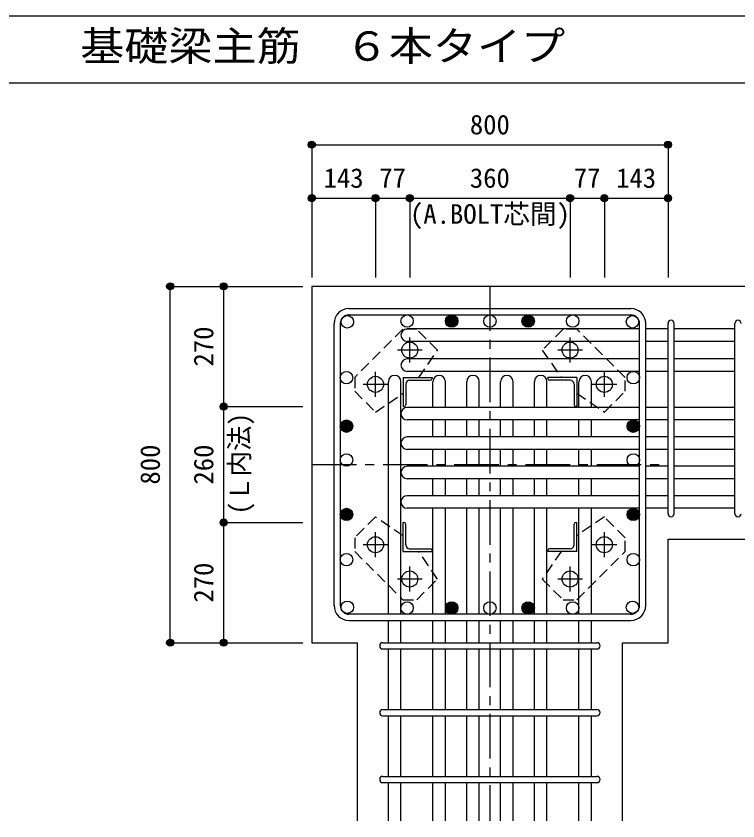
# Model space of a CAD drawing. Units: millimetres at full size, sheet at 1:20. Extents: x -3982 to 3969, y -2797 to 2801.
# Drawn here: x -696 to 925, y -1805 to 2 of the extents above; entities that cross this region are included whole.
import ezdxf
from ezdxf.enums import TextEntityAlignment as Align

# ---------------------------------------------------------------- set-up
doc = ezdxf.new("R2010")
doc.units = ezdxf.units.MM
doc.header["$LTSCALE"] = 20
doc.header["$PDMODE"] = 32
doc.header["$PDSIZE"] = 10
doc.linetypes.add('CHAIN1', pattern=[8, 5, -1, 1, -1])
doc.linetypes.add('DASHED1', pattern=[1.8, 1.2, -0.6])
for name, color, linetype in [('6-1_躯体線', 2, 'Continuous'), ('6-2_A.Bolt_', 4, 'Continuous'), ('6-3_柱型主筋', 4, 'Continuous'), ('6-4_フープ', 7, 'Continuous'), ('6-5_梁主筋', 7, 'Continuous'), ('6-6_S.T.P.', 7, 'Continuous'), ('6-7_文字', 7, 'Continuous'), ('6-9_プレート', 4, 'DASHED1'), ('6-D_寸法', 4, 'Continuous'), ('F-0_枠', 6, 'Continuous')]:
    doc.layers.add(name, color=color, linetype=linetype)
doc.styles.add('ＭＳ ゴシック', font='')
doc.styles.get('ＭＳ ゴシック').set_extended_font_data('MS Gothic')

msp = doc.modelspace()

# ---------------------------------------------------------------- linework, layer by layer
at = {"layer": '6-1_躯体線'}
for p, q in [((1168.29, -604.67), (-31.71, -604.67)), ((-31.71, -604.67), (-31.71, -1404.67)), ((768.29, -1172.17), (1168.29, -1172.17)), ((768.29, -1404.67), (768.29, -1172.17)), ((-31.71, -1404.67), (70.79, -1404.67)), ((70.79, -1804.67), (70.79, -1404.67))]:
    msp.add_line(p, q, dxfattribs=at)
msp.add_lwpolyline([(665.79, -1804.67), (665.79, -1404.67), (768.29, -1404.67)], dxfattribs=at)
at = {"layer": '6-2_A.Bolt_', "linetype": 'CHAIN1'}
for p, q in [((188.29, -775.37), (188.29, -719.87)), ((548.29, -775.37), (548.29, -719.87)), ((215.99, -747.67), (160.49, -747.67)), ((575.99, -747.67), (520.49, -747.67)), ((111.29, -852.37), (111.29, -796.87)), ((625.29, -852.37), (625.29, -796.87)), ((138.99, -824.67), (83.49, -824.67)), ((652.99, -824.67), (597.49, -824.67)), ((111.29, -1212.37), (111.29, -1156.87)), ((625.29, -1212.37), (625.29, -1156.87)), ((138.99, -1184.67), (83.49, -1184.67)), ((652.99, -1184.67), (597.49, -1184.67)), ((188.29, -1289.37), (188.29, -1233.87)), ((548.29, -1289.37), (548.29, -1233.87)), ((215.99, -1261.67), (160.49, -1261.67)), ((575.99, -1261.67), (520.49, -1261.67))]:
    msp.add_line(p, q, dxfattribs=at)
at = {"layer": '6-2_A.Bolt_'}
for p, q in [((173.29, -809.67), (238.29, -809.67)), ((173.29, -809.67), (173.29, -874.67)), ((238.29, -809.67), (238.29, -811.67)), ((563.29, -809.67), (498.29, -809.67)), ((498.29, -811.67), (498.29, -809.67)), ((563.29, -809.67), (563.29, -874.67)), ((179.29, -824.17), (179.29, -870.67)), ((187.79, -815.67), (234.29, -815.67)), ((548.79, -815.67), (502.29, -815.67)), ((557.29, -824.17), (557.29, -870.67)), ((175.29, -874.67), (173.29, -874.67)), ((563.29, -874.67), (561.29, -874.67)), ((173.29, -1134.67), (175.29, -1134.67)), ((173.29, -1199.67), (173.29, -1134.67)), ((561.29, -1134.67), (563.29, -1134.67)), ((563.29, -1199.67), (563.29, -1134.67)), ((179.29, -1185.17), (179.29, -1138.67)), ((557.29, -1185.17), (557.29, -1138.67)), ((173.29, -1199.67), (238.29, -1199.67)), ((187.79, -1193.67), (234.29, -1193.67)), ((238.29, -1197.67), (238.29, -1199.67)), ((498.29, -1199.67), (498.29, -1197.67)), ((563.29, -1199.67), (498.29, -1199.67)), ((548.79, -1193.67), (502.29, -1193.67))]:
    msp.add_line(p, q, dxfattribs=at)
at = {"layer": '6-2_A.Bolt_', "color": 3}
for centre in [(188.29, -747.67), (548.29, -747.67), (111.29, -824.67), (625.29, -824.67), (111.29, -1184.67), (625.29, -1184.67), (188.29, -1261.67), (548.29, -1261.67)]:
    msp.add_circle(centre, 18, dxfattribs=at)
at = {"layer": '6-2_A.Bolt_'}
for centre, radius, start, end in [((234.29, -811.67), 4, 270, 0), ((502.29, -811.67), 4, 180, 270), ((187.79, -824.17), 8.5, 90, 180), ((548.79, -824.17), 8.5, 0, 90), ((175.29, -870.67), 4, 270, 0), ((561.29, -870.67), 4, 180, 270), ((175.29, -1138.67), 4, 0, 90), ((561.29, -1138.67), 4, 90, 180), ((187.79, -1185.17), 8.5, 180, 270), ((548.79, -1185.17), 8.5, 270, 0), ((234.29, -1197.67), 4, 0, 90), ((502.29, -1197.67), 4, 90, 180)]:
    msp.add_arc(centre, radius, start, end, dxfattribs=at)
at = {"layer": '6-3_柱型主筋', "color": 3}
for centre in [(47.9, -684.28), (182.29, -682.67), (282.29, -682.67), (368.29, -682.67), (454.29, -682.67), (454.29, -682.67), (554.29, -682.67), (688.68, -684.28), (46.29, -809.67), (690.29, -809.67), (46.29, -918.67), (46.29, -918.67), (690.29, -918.67), (690.29, -918.67), (46.29, -994.67), (690.29, -994.67), (46.29, -1116.67), (690.29, -1116.67), (46.29, -1218.26), (690.29, -1218.26), (47.9, -1325.06), (182.29, -1326.67), (282.29, -1326.67), (368.29, -1326.67), (454.29, -1326.67), (454.29, -1326.67), (554.29, -1326.67), (688.68, -1325.06)]:
    msp.add_circle(centre, 14, dxfattribs=at)
at = {"layer": '6-3_柱型主筋'}
for centre, radius in [((282.29, -682.67), 14), ((282.29, -682.67), 12.6), ((282.29, -682.67), 11.2), ((282.29, -682.67), 9.8), ((282.29, -682.67), 8.4), ((282.29, -682.67), 7), ((282.29, -682.67), 5.6), ((282.29, -682.67), 4.2), ((282.29, -682.67), 2.8), ((282.29, -682.67), 1.4), ((454.29, -682.67), 14), ((454.29, -682.67), 12.6), ((454.29, -682.67), 11.2), ((454.29, -682.67), 9.8), ((454.29, -682.67), 8.4), ((454.29, -682.67), 7), ((454.29, -682.67), 5.6), ((454.29, -682.67), 4.2), ((454.29, -682.67), 2.8), ((454.29, -682.67), 1.4), ((46.29, -918.67), 14), ((46.29, -918.67), 12.6), ((46.29, -918.67), 11.2), ((46.29, -918.67), 9.8), ((46.29, -918.67), 8.4), ((46.29, -918.67), 7), ((46.29, -918.67), 5.6), ((46.29, -918.67), 4.2), ((46.29, -918.67), 2.8), ((46.29, -918.67), 1.4), ((690.29, -918.67), 14), ((690.29, -918.67), 12.6), ((690.29, -918.67), 11.2), ((690.29, -918.67), 9.8), ((690.29, -918.67), 8.4), ((690.29, -918.67), 7), ((690.29, -918.67), 5.6), ((690.29, -918.67), 4.2), ((690.29, -918.67), 2.8), ((690.29, -918.67), 1.4), ((46.29, -1116.67), 14), ((46.29, -1116.67), 12.6), ((46.29, -1116.67), 11.2), ((46.29, -1116.67), 9.8), ((46.29, -1116.67), 8.4), ((46.29, -1116.67), 7), ((46.29, -1116.67), 5.6), ((46.29, -1116.67), 4.2), ((46.29, -1116.67), 2.8), ((46.29, -1116.67), 1.4), ((690.29, -1116.67), 14), ((690.29, -1116.67), 12.6), ((690.29, -1116.67), 11.2), ((690.29, -1116.67), 9.8), ((690.29, -1116.67), 8.4), ((690.29, -1116.67), 7), ((690.29, -1116.67), 5.6), ((690.29, -1116.67), 4.2), ((690.29, -1116.67), 2.8), ((690.29, -1116.67), 1.4), ((282.29, -1326.67), 14), ((282.29, -1326.67), 12.6), ((282.29, -1326.67), 11.2), ((282.29, -1326.67), 9.8), ((282.29, -1326.67), 8.4), ((454.29, -1326.67), 14), ((454.29, -1326.67), 12.6), ((454.29, -1326.67), 11.2), ((454.29, -1326.67), 9.8), ((454.29, -1326.67), 8.4), ((282.29, -1326.67), 7), ((282.29, -1326.67), 5.6), ((282.29, -1326.67), 4.2), ((282.29, -1326.67), 2.8), ((282.29, -1326.67), 1.4), ((454.29, -1326.67), 7), ((454.29, -1326.67), 5.6), ((454.29, -1326.67), 4.2), ((454.29, -1326.67), 2.8), ((454.29, -1326.67), 1.4)]:
    msp.add_circle(centre, radius, dxfattribs=at)
at = {"layer": '6-4_フープ'}
for p, q in [((51.79, -654.67), (684.79, -654.67)), ((51.79, -668.67), (684.79, -668.67)), ((18.29, -1321.17), (18.29, -688.17)), ((32.29, -688.17), (32.29, -1321.17)), ((704.29, -1321.17), (704.29, -688.17)), ((718.29, -1321.17), (718.29, -688.17)), ((684.79, -1340.67), (51.79, -1340.67)), ((51.79, -1354.67), (684.79, -1354.67))]:
    msp.add_line(p, q, dxfattribs=at)
for centre, radius, start, end in [((51.79, -688.17), 33.5, 90, 180), ((684.79, -688.17), 33.5, 0, 90), ((51.79, -688.17), 19.5, 90, 180), ((684.79, -688.17), 19.5, 0, 90), ((51.79, -1321.17), 33.5, 180, 270), ((51.79, -1321.17), 19.5, 180, 270), ((684.79, -1321.17), 33.5, 270, 0), ((684.79, -1321.17), 19.5, 270, 0)]:
    msp.add_arc(centre, radius, start, end, dxfattribs=at)
at = {"layer": '6-5_梁主筋'}
for p, q in [((704.29, -700.28), (182.29, -700.28)), ((768.29, -700.28), (718.29, -700.28)), ((918.29, -700.28), (782.29, -700.28)), ((704.29, -728.28), (182.29, -728.28)), ((768.29, -728.28), (718.29, -728.28)), ((918.29, -728.28), (782.29, -728.28)), ((704.29, -767.67), (182.29, -767.67)), ((768.29, -767.67), (718.29, -767.67)), ((918.29, -767.67), (782.29, -767.67)), ((704.29, -795.67), (182.29, -795.67)), ((768.29, -795.67), (718.29, -795.67)), ((918.29, -795.67), (782.29, -795.67)), ((140.29, -1340.67), (140.29, -818.67)), ((168.29, -1340.67), (168.29, -818.67)), ((240.29, -876.67), (240.29, -818.67)), ((268.29, -876.67), (268.29, -818.67)), ((316.29, -876.67), (316.29, -818.67)), ((344.29, -876.67), (344.29, -818.67)), ((392.29, -876.67), (392.29, -818.67)), ((420.29, -876.67), (420.29, -818.67)), ((468.29, -876.67), (468.29, -818.67)), ((496.29, -876.67), (496.29, -818.67)), ((568.29, -876.67), (568.29, -818.67)), ((596.29, -876.67), (596.29, -818.67)), ((704.29, -876.67), (182.29, -876.67)), ((768.29, -876.67), (718.29, -876.67)), ((918.29, -876.67), (782.29, -876.67)), ((704.29, -904.67), (182.29, -904.67)), ((240.29, -942.67), (240.29, -904.67)), ((268.29, -942.67), (268.29, -904.67)), ((316.29, -942.67), (316.29, -904.67)), ((344.29, -942.67), (344.29, -904.67)), ((392.29, -942.67), (392.29, -904.67)), ((420.29, -942.67), (420.29, -904.67)), ((468.29, -942.67), (468.29, -904.67)), ((496.29, -942.67), (496.29, -904.67)), ((568.29, -942.67), (568.29, -904.67)), ((596.29, -942.67), (596.29, -904.67)), ((768.29, -904.67), (718.29, -904.67)), ((918.29, -904.67), (782.29, -904.67)), ((704.29, -942.67), (182.29, -942.67)), ((768.29, -942.67), (718.29, -942.67)), ((918.29, -942.67), (782.29, -942.67)), ((704.29, -970.67), (182.29, -970.67)), ((240.29, -1008.67), (240.29, -970.67)), ((268.29, -1008.67), (268.29, -970.67)), ((316.29, -1008.67), (316.29, -970.67)), ((344.29, -1008.67), (344.29, -970.67)), ((392.29, -1008.67), (392.29, -970.67)), ((420.29, -1008.67), (420.29, -970.67)), ((468.29, -1008.67), (468.29, -970.67)), ((496.29, -1008.67), (496.29, -970.67)), ((568.29, -1008.67), (568.29, -970.67)), ((596.29, -1008.67), (596.29, -970.67)), ((768.29, -970.67), (718.29, -970.67)), ((918.29, -970.67), (782.29, -970.67)), ((704.29, -1008.67), (182.29, -1008.67)), ((768.29, -1008.67), (718.29, -1008.67)), ((918.29, -1008.67), (782.29, -1008.67)), ((704.29, -1036.67), (182.29, -1036.67)), ((240.29, -1074.67), (240.29, -1036.67)), ((268.29, -1074.67), (268.29, -1036.67)), ((316.29, -1074.67), (316.29, -1036.67)), ((344.29, -1074.67), (344.29, -1036.67)), ((392.29, -1074.67), (392.29, -1036.67)), ((420.29, -1074.67), (420.29, -1036.67)), ((468.29, -1074.67), (468.29, -1036.67)), ((496.29, -1074.67), (496.29, -1036.67)), ((568.29, -1074.67), (568.29, -1036.67)), ((596.29, -1074.67), (596.29, -1036.67)), ((768.29, -1036.67), (718.29, -1036.67)), ((918.29, -1036.67), (782.29, -1036.67)), ((704.29, -1074.67), (182.29, -1074.67)), ((768.29, -1074.67), (718.29, -1074.67)), ((918.29, -1074.67), (782.29, -1074.67)), ((704.29, -1102.67), (182.29, -1102.67)), ((240.29, -1340.67), (240.29, -1102.67)), ((268.29, -1340.67), (268.29, -1102.67)), ((316.29, -1340.67), (316.29, -1102.67)), ((344.29, -1340.67), (344.29, -1102.67)), ((392.29, -1340.67), (392.29, -1102.67)), ((420.29, -1340.67), (420.29, -1102.67)), ((468.29, -1340.67), (468.29, -1102.67)), ((496.29, -1340.67), (496.29, -1102.67)), ((568.29, -1340.67), (568.29, -1102.67)), ((596.29, -1340.67), (596.29, -1102.67)), ((768.29, -1102.67), (718.29, -1102.67)), ((918.29, -1102.67), (782.29, -1102.67)), ((140.29, -1404.67), (140.29, -1354.67)), ((168.29, -1404.67), (168.29, -1354.67)), ((240.29, -1404.67), (240.29, -1354.67)), ((268.29, -1404.67), (268.29, -1354.67)), ((316.29, -1404.67), (316.29, -1354.67)), ((344.29, -1404.67), (344.29, -1354.67)), ((392.29, -1404.67), (392.29, -1354.67)), ((420.29, -1404.67), (420.29, -1354.67)), ((468.29, -1404.67), (468.29, -1354.67)), ((496.29, -1404.67), (496.29, -1354.67)), ((568.29, -1404.67), (568.29, -1354.67)), ((596.29, -1404.67), (596.29, -1354.67)), ((140.29, -1554.67), (140.29, -1418.67)), ((168.29, -1554.67), (168.29, -1418.67)), ((240.29, -1554.67), (240.29, -1418.67)), ((268.29, -1554.67), (268.29, -1418.67)), ((316.29, -1554.67), (316.29, -1418.67)), ((344.29, -1554.67), (344.29, -1418.67)), ((392.29, -1554.67), (392.29, -1418.67)), ((420.29, -1554.67), (420.29, -1418.67)), ((468.29, -1554.67), (468.29, -1418.67)), ((496.29, -1554.67), (496.29, -1418.67)), ((568.29, -1554.67), (568.29, -1418.67)), ((596.29, -1554.67), (596.29, -1418.67)), ((140.29, -1704.67), (140.29, -1568.67)), ((168.29, -1704.67), (168.29, -1568.67)), ((240.29, -1704.67), (240.29, -1568.67)), ((268.29, -1704.67), (268.29, -1568.67)), ((316.29, -1704.67), (316.29, -1568.67)), ((344.29, -1704.67), (344.29, -1568.67)), ((392.29, -1704.67), (392.29, -1568.67)), ((420.29, -1704.67), (420.29, -1568.67)), ((468.29, -1704.67), (468.29, -1568.67)), ((496.29, -1704.67), (496.29, -1568.67)), ((568.29, -1704.67), (568.29, -1568.67)), ((596.29, -1704.67), (596.29, -1568.67)), ((140.29, -1804.67), (140.29, -1718.67)), ((168.29, -1804.67), (168.29, -1718.67)), ((240.29, -1804.67), (240.29, -1718.67)), ((268.29, -1804.67), (268.29, -1718.67)), ((316.29, -1804.67), (316.29, -1718.67)), ((344.29, -1804.67), (344.29, -1718.67)), ((392.29, -1804.67), (392.29, -1718.67)), ((420.29, -1804.67), (420.29, -1718.67)), ((468.29, -1804.67), (468.29, -1718.67)), ((496.29, -1804.67), (496.29, -1718.67)), ((568.29, -1804.67), (568.29, -1718.67)), ((596.29, -1804.67), (596.29, -1718.67))]:
    msp.add_line(p, q, dxfattribs=at)
for centre, start, end in [((182.29, -714.28), 90, 270), ((182.29, -781.67), 90, 270), ((154.29, -818.67), 0, 180), ((254.29, -818.67), 0, 180), ((330.29, -818.67), 0, 180), ((406.29, -818.67), 0, 180), ((482.29, -818.67), 0, 180), ((582.29, -818.67), 0, 180), ((182.29, -890.67), 90, 270), ((182.29, -956.67), 90, 270), ((182.29, -1022.67), 90, 270), ((182.29, -1088.67), 90, 270)]:
    msp.add_arc(centre, 14, start, end, dxfattribs=at)
at = {"layer": '6-6_S.T.P.'}
for p, q in [((768.29, -1115.17), (768.29, -687.78)), ((782.29, -1115.17), (782.29, -687.78)), ((918.29, -1115.17), (918.29, -687.78)), ((127.79, -1404.67), (608.79, -1404.67)), ((127.79, -1418.67), (608.79, -1418.67)), ((127.79, -1554.67), (608.79, -1554.67)), ((127.79, -1568.67), (608.79, -1568.67)), ((127.79, -1704.67), (608.79, -1704.67)), ((127.79, -1718.67), (608.79, -1718.67))]:
    msp.add_line(p, q, dxfattribs=at)
for centre, start, end in [((775.29, -687.78), 0, 180), ((775.29, -687.78), 0, 180), ((775.29, -687.78), 0, 180), ((775.29, -687.78), 0, 180), ((925.29, -687.78), 0, 180), ((775.29, -1115.17), 180, 0), ((775.29, -1115.17), 180, 0), ((775.29, -1115.17), 180, 0), ((775.29, -1115.17), 180, 0), ((925.29, -1115.17), 180, 0), ((127.79, -1411.67), 90, 270), ((127.79, -1411.67), 90, 270), ((127.79, -1411.67), 90, 270), ((127.79, -1411.67), 90, 270), ((608.79, -1411.67), 270, 90), ((608.79, -1411.67), 270, 90), ((608.79, -1411.67), 270, 90), ((608.79, -1411.67), 270, 90), ((127.79, -1561.67), 90, 270), ((608.79, -1561.67), 270, 90), ((127.79, -1711.67), 90, 270), ((608.79, -1711.67), 270, 90)]:
    msp.add_arc(centre, 7, start, end, dxfattribs=at)
at = {"layer": '6-9_プレート'}
for points in [[(172.79, -700.97), (64.59, -809.17), (64.59, -840.27), (111.29, -886.97), (173.29, -844.77)], [(208.29, -809.67), (250.59, -747.67), (203.89, -700.97), (172.79, -700.97)], [(671.99, -809.17), (563.79, -700.97), (532.69, -700.97), (485.99, -747.67), (528.19, -809.67)], [(563.29, -844.67), (625.29, -886.97), (671.99, -840.27), (671.99, -809.17)], [(173.29, -1164.67), (111.29, -1122.37), (64.59, -1169.07), (64.59, -1200.17)], [(563.79, -1308.37), (671.99, -1200.17), (671.99, -1169.07), (625.29, -1122.37), (563.29, -1164.57)], [(64.59, -1200.17), (172.79, -1308.37), (203.89, -1308.37), (250.59, -1261.67), (208.39, -1199.67)], [(528.29, -1199.67), (485.99, -1261.67), (532.69, -1308.37), (563.79, -1308.37)]]:
    msp.add_lwpolyline(points, dxfattribs=at)
at = {"layer": '6-D_寸法'}
for p, q in [((-31.71, -286.65), (-31.71, -406.65)), ((-31.71, -286.65), (-31.71, -406.65)), ((-31.71, -286.65), (768.29, -286.65)), ((768.29, -286.65), (768.29, -406.65)), ((-31.71, -406.65), (-31.71, -584.67)), ((-31.71, -406.65), (111.29, -406.65)), ((-31.71, -406.65), (-31.71, -584.67)), ((111.29, -406.65), (111.29, -584.67)), ((111.29, -406.65), (188.29, -406.65)), ((188.29, -406.65), (188.29, -584.67)), ((188.29, -406.65), (548.29, -406.65)), ((548.29, -406.65), (548.29, -584.67)), ((548.29, -406.65), (625.29, -406.65)), ((625.29, -406.65), (625.29, -584.67)), ((768.29, -406.65), (768.29, -584.67)), ((768.29, -406.65), (768.29, -584.67)), ((-349.74, -604.67), (-229.74, -604.67)), ((-349.74, -1404.67), (-349.74, -604.67)), ((-229.74, -604.67), (-51.71, -604.67)), ((-229.74, -604.67), (-51.71, -604.67)), ((-229.74, -604.67), (-51.71, -604.67)), ((-229.74, -604.67), (-51.71, -604.67)), ((-229.74, -604.67), (-51.71, -604.67)), ((-229.74, -604.67), (-51.71, -604.67)), ((-229.74, -604.67), (-51.71, -604.67)), ((-229.74, -604.67), (-51.71, -604.67)), ((-229.74, -604.67), (-51.71, -604.67)), ((-229.74, -604.67), (-229.74, -874.67)), ((-229.74, -604.67), (-51.71, -604.67)), ((-229.74, -874.67), (-51.71, -874.67)), ((-229.74, -874.67), (-229.74, -1134.67)), ((-229.74, -1134.67), (-51.71, -1134.67)), ((-229.74, -1134.67), (-229.74, -1404.67)), ((-349.74, -1404.67), (-229.74, -1404.67)), ((-229.74, -1404.67), (-51.71, -1404.67)), ((-229.74, -1404.67), (-51.71, -1404.67)), ((-229.74, -1404.67), (-51.71, -1404.67)), ((-229.74, -1404.67), (-51.71, -1404.67)), ((-229.74, -1404.67), (-51.71, -1404.67)), ((-229.74, -1404.67), (-51.71, -1404.67)), ((-229.74, -1404.67), (-51.71, -1404.67)), ((-229.74, -1404.67), (-51.71, -1404.67)), ((-229.74, -1404.67), (-51.71, -1404.67))]:
    msp.add_line(p, q, dxfattribs=at)
at = {"layer": '6-D_寸法', "linetype": 'CHAIN1'}
for p, q in [((368.29, -604.67), (368.29, -1804.67)), ((-31.71, -1004.67), (768.29, -1004.67))]:
    msp.add_line(p, q, dxfattribs=at)
at = {"layer": '6-D_寸法'}
for points in [[(625.29, -406.65), (768.29, -406.65), (768.29, -584.67)], [(-349.74, -1404.67), (-229.74, -1404.67), (-51.71, -1404.67)], [(-349.74, -1404.67), (-229.74, -1404.67), (-51.71, -1404.67)]]:
    msp.add_lwpolyline(points, dxfattribs=at)
for centre, radius in [((-31.71, -286.65), 8), ((-31.71, -286.65), 7.2), ((-31.71, -286.65), 6.4), ((-31.71, -286.65), 5.6), ((-31.71, -286.65), 4.8), ((-31.71, -286.65), 4), ((-31.71, -286.65), 3.2), ((-31.71, -286.65), 2.4), ((-31.71, -286.65), 1.6), ((-31.71, -286.65), 0.8), ((768.29, -286.65), 8), ((768.29, -286.65), 7.2), ((768.29, -286.65), 6.4), ((768.29, -286.65), 5.6), ((768.29, -286.65), 4.8), ((768.29, -286.65), 4), ((768.29, -286.65), 3.2), ((768.29, -286.65), 2.4), ((768.29, -286.65), 1.6), ((768.29, -286.65), 0.8), ((-31.71, -406.65), 8), ((-31.71, -406.65), 7.2), ((-31.71, -406.65), 6.4), ((-31.71, -406.65), 5.6), ((-31.71, -406.65), 4.8), ((-31.71, -406.65), 4), ((-31.71, -406.65), 3.2), ((-31.71, -406.65), 2.4), ((-31.71, -406.65), 1.6), ((-31.71, -406.65), 0.8), ((111.29, -406.65), 8), ((111.29, -406.65), 7.2), ((111.29, -406.65), 6.4), ((111.29, -406.65), 5.6), ((111.29, -406.65), 4.8), ((111.29, -406.65), 4), ((111.29, -406.65), 3.2), ((111.29, -406.65), 2.4), ((111.29, -406.65), 1.6), ((111.29, -406.65), 0.8), ((188.29, -406.65), 8), ((188.29, -406.65), 7.2), ((188.29, -406.65), 6.4), ((188.29, -406.65), 5.6), ((188.29, -406.65), 4.8), ((188.29, -406.65), 4), ((188.29, -406.65), 3.2), ((188.29, -406.65), 2.4), ((188.29, -406.65), 1.6), ((188.29, -406.65), 0.8), ((548.29, -406.65), 8), ((548.29, -406.65), 7.2), ((548.29, -406.65), 6.4), ((548.29, -406.65), 5.6), ((548.29, -406.65), 4.8), ((548.29, -406.65), 4), ((548.29, -406.65), 3.2), ((548.29, -406.65), 2.4), ((548.29, -406.65), 1.6), ((548.29, -406.65), 0.8), ((625.29, -406.65), 8), ((625.29, -406.65), 7.2), ((625.29, -406.65), 6.4), ((625.29, -406.65), 5.6), ((625.29, -406.65), 4.8), ((625.29, -406.65), 4), ((625.29, -406.65), 3.2), ((625.29, -406.65), 2.4), ((625.29, -406.65), 1.6), ((625.29, -406.65), 0.8), ((768.29, -406.65), 8), ((768.29, -406.65), 7.2), ((768.29, -406.65), 6.4), ((768.29, -406.65), 5.6), ((768.29, -406.65), 4.8), ((768.29, -406.65), 4), ((768.29, -406.65), 3.2), ((768.29, -406.65), 2.4), ((768.29, -406.65), 1.6), ((768.29, -406.65), 0.8), ((-349.74, -604.67), 8), ((-349.74, -604.67), 7.2), ((-349.74, -604.67), 6.4), ((-349.74, -604.67), 5.6), ((-349.74, -604.67), 4.8), ((-349.74, -604.67), 4), ((-349.74, -604.67), 3.2), ((-349.74, -604.67), 2.4), ((-349.74, -604.67), 1.6), ((-349.74, -604.67), 0.8), ((-229.74, -604.67), 8), ((-229.74, -604.67), 7.2), ((-229.74, -604.67), 6.4), ((-229.74, -604.67), 5.6), ((-229.74, -604.67), 4.8), ((-229.74, -604.67), 4), ((-229.74, -604.67), 3.2), ((-229.74, -604.67), 2.4), ((-229.74, -604.67), 1.6), ((-229.74, -604.67), 0.8), ((-229.74, -874.67), 8), ((-229.74, -874.67), 7.2), ((-229.74, -874.67), 6.4), ((-229.74, -874.67), 5.6), ((-229.74, -874.67), 4.8), ((-229.74, -874.67), 4), ((-229.74, -874.67), 3.2), ((-229.74, -874.67), 2.4), ((-229.74, -874.67), 1.6), ((-229.74, -874.67), 0.8), ((-229.74, -1134.67), 8), ((-229.74, -1134.67), 7.2), ((-229.74, -1134.67), 6.4), ((-229.74, -1134.67), 5.6), ((-229.74, -1134.67), 4.8), ((-229.74, -1134.67), 4), ((-229.74, -1134.67), 3.2), ((-229.74, -1134.67), 2.4), ((-229.74, -1134.67), 1.6), ((-229.74, -1134.67), 0.8), ((-349.74, -1404.67), 8), ((-349.74, -1404.67), 7.2), ((-349.74, -1404.67), 6.4), ((-349.74, -1404.67), 5.6), ((-349.74, -1404.67), 4.8), ((-349.74, -1404.67), 4), ((-349.74, -1404.67), 3.2), ((-349.74, -1404.67), 2.4), ((-349.74, -1404.67), 1.6), ((-349.74, -1404.67), 0.8), ((-229.74, -1404.67), 8), ((-229.74, -1404.67), 7.2), ((-229.74, -1404.67), 6.4), ((-229.74, -1404.67), 5.6), ((-229.74, -1404.67), 4.8), ((-229.74, -1404.67), 4), ((-229.74, -1404.67), 3.2), ((-229.74, -1404.67), 2.4), ((-229.74, -1404.67), 1.6), ((-229.74, -1404.67), 0.8)]:
    msp.add_circle(centre, radius, dxfattribs=at)
at = {"layer": '6-D_寸法', "color": 7}
for p in [(-31.71, -286.65), (768.29, -286.65), (-31.71, -406.65), (111.29, -406.65), (188.29, -406.65), (548.29, -406.65), (625.29, -406.65), (768.29, -406.65), (-349.74, -604.67), (-229.74, -604.67), (-229.74, -874.67), (-229.74, -1134.67), (-349.74, -1404.67), (-229.74, -1404.67)]:
    msp.add_point(p, dxfattribs=at)
at = {"layer": 'F-0_枠', "color": 2}
for p, q in [((2482.4, 1.97), (-3981.92, 1.97)), ((-3981.92, -148.03), (2482.4, -148.03))]:
    msp.add_line(p, q, dxfattribs=at)

# ---------------------------------------------------------------- texts
at = {"layer": '6-7_文字', "color": 2, "style": 'ＭＳ ゴシック', "width": 1.1}
msp.add_text('\u3000\u3000基礎梁主筋\u3000６本タイプ', height=65.98, dxfattribs=at).set_placement((-749.76, -118.03), align=Align.BOTTOM_LEFT)
at = {"layer": '6-7_文字', "color": 4, "style": 'ＭＳ ゴシック'}
msp.add_text('(A.BOLT芯間)', height=43.99, dxfattribs=at).set_placement((188.82, -477.42), align=Align.BOTTOM_LEFT)
at = {"layer": '6-D_寸法', "style": 'ＭＳ ゴシック'}
for s, p in [('800', (323.29, -276.65)), ('143', (-5.21, -396.65)), ('77', (119.79, -396.65)), ('360', (323.29, -396.65)), ('77', (556.79, -396.65)), ('143', (651.79, -396.65))]:
    msp.add_text(s, height=43.99, dxfattribs=at).set_placement(p, align=Align.BOTTOM_LEFT)
for s, p in [('270', (-239.74, -784.67)), ('800', (-359.74, -1049.67)), ('260', (-239.74, -1049.67)), ('270', (-239.74, -1314.67))]:
    msp.add_text(s, height=43.99, rotation=90, dxfattribs=at).set_placement(p, align=Align.BOTTOM_LEFT)
at = {"layer": '6-D_寸法', "style": 'ＭＳ ゴシック', "width": 0.95}
msp.add_text('(Ｌ内法)', height=43.99, rotation=90, dxfattribs=at).set_placement((-159.25, -1116.77), align=Align.BOTTOM_LEFT)

doc.saveas('drawing.dxf')
